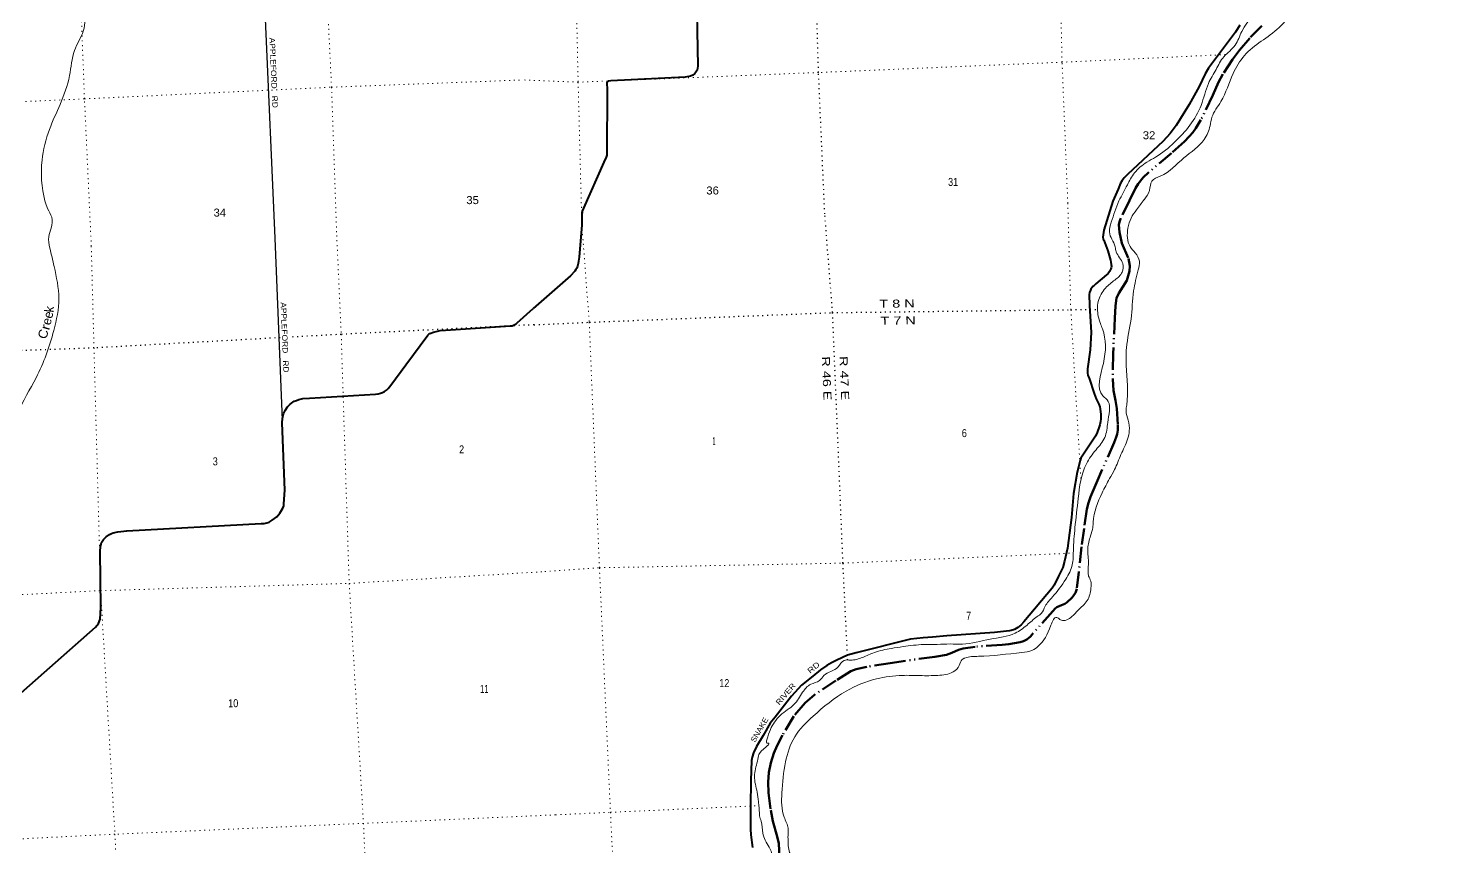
# Model space of a CAD drawing. Header units: feet. Extents: x 757852 to 1040949, y -536576 to -344549.
# Drawn here: x 1005393 to 1036220, y -494683 to -476782 of the extents above; entities that cross this region are included whole.
import ezdxf
from ezdxf.enums import TextEntityAlignment as Align

# ---------------------------------------------------------------- set-up
doc = ezdxf.new("R2010")
doc.units = ezdxf.units.FT
doc.header["$LTSCALE"] = 70
doc.linetypes.add('DASH_DOUBLE_DOT', pattern=[9.2, 5, -1.2, 0.3, -1.2, 0.3, -1.2])
doc.linetypes.add('DOTTED', pattern=[1.5, 0.3, -1.2])
for name, color, linetype, lineweight in [('10', 7, 'DASH_DOUBLE_DOT', 70), ('26', 7, 'Continuous', 40), ('29', 7, 'Continuous', 25), ('39', 7, 'Continuous', 13), ('6', 7, 'DOTTED', 25), ('7', 7, 'DOTTED', 13)]:
    doc.layers.add(name, color=color, linetype=linetype, lineweight=lineweight)
for name, color, linetype in [('27', 7, 'Continuous'), ('30', 7, 'Continuous'), ('41', 7, 'Continuous')]:
    doc.layers.add(name, color=color, linetype=linetype)

msp = doc.modelspace()

# ---------------------------------------------------------------- linework, layer by layer
at = {"layer": '10'}
for points in [[(1032371.53, -476731.3), (1032107.9, -477002.43), (1031883.27, -477260.03), (1031728.84, -477463.61), (1031517.19, -477789.17), (1031425.21, -477961.85), (1031300.28, -478249.81), (1031037.92, -478789.53), (1030929.31, -478969.41), (1030863, -479060.26), (1030782.65, -479154.2), (1030678.18, -479261.54), (1030394.6, -479516.5), (1029890.3, -479939.49), (1029773.67, -480050.41), (1029667.76, -480182.21), (1029609.03, -480283.06), (1029476.69, -480547.53)], [(1029475.06, -480549.55), (1029281.55, -480947.78), (1029257.86, -481014.49), (1029248.1, -481080.12), (1029257.62, -481241.4), (1029306.48, -481484.96), (1029454.24, -481818.19), (1029487.15, -481977.29), (1029476.66, -482094.29), (1029416.09, -482299.91), (1029244.91, -482573.84), (1029196.9, -482682.79), (1029172.09, -482852.58), (1029155.61, -483124.33), (1029118.59, -483906.38), (1029115.57, -484455.73), (1029128.08, -484705.35), (1029174.85, -484923.08), (1029198.45, -485099.92), (1029224.81, -485460.88), (1029222.34, -485574.99), (1029210.28, -485656.56), (1029189.03, -485727.4), (1029140.57, -485841.3), (1028754.91, -486723.91), (1028622.45, -487033.65), (1028578.09, -487161.93), (1028546.23, -487300.09), (1028485.1, -487725.47), (1028430.03, -488124.84), (1028369.9, -488674.03), (1028325.95, -489044.16), (1028297.75, -489127.39), (1028224.19, -489231.43), (1028106.79, -489342.48), (1028063.71, -489370.25), (1027988.85, -489400.41), (1027889.19, -489442.63), (1027854.65, -489469.66), (1027802.27, -489529.42), (1027309.31, -490081.03), (1027235.46, -490150.06), (1027162.74, -490184.88), (1027086.65, -490204.91), (1026837.96, -490249.02), (1026693.99, -490264.95), (1026102.37, -490308.06), (1025842.83, -490347.75), (1025738.28, -490374.93), (1025592.85, -490440.31), (1025472.25, -490487.57), (1025219.77, -490525.76), (1024244.11, -490665.35), (1023735.93, -490746.94), (1023498.05, -490796.37), (1023380.97, -490844.63), (1023053.64, -491048.16), (1022589.14, -491359.45), (1022385.73, -491533.2), (1022135.18, -491828.6), (1021885.45, -492244.93), (1021771.18, -492469.88), (1021701.7, -492634.68), (1021635.77, -492843.41), (1021592.41, -493058.93), (1021574.6, -493268.25), (1021584.57, -493503.56), (1021631.65, -493878.5), (1021676.51, -494125.56), (1021772.99, -494456.99), (1021807.48, -494608.93), (1021824.33, -494921.13)]]:
    msp.add_lwpolyline(points, dxfattribs=at)
at = {"layer": '26'}
for points in [[(1019965.96, -473755.22), (1020035.09, -477609.2), (1020019.28, -477699.85), (1019996.33, -477743.22), (1019972.31, -477774.02), (1019930.04, -477809.55), (1019875.85, -477833.52), (1019761.92, -477851.43), (1018135.04, -477930.59), (1018077.66, -477943.5), (1018054.71, -477958.81), (1018048.21, -477977.71), (1018052.99, -478120.16), (1018049.9, -479524.2), (1018044.51, -479561.03), (1018034.31, -479601.85), (1017983.91, -479713.22), (1017535.51, -480720.6), (1017510.98, -480782.47), (1017505.88, -480809.26), (1017503.56, -480846.2), (1017503.11, -480952.67), (1017500.92, -481079.83)], [(1031894.26, -476719.83), (1031792.74, -476867.87), (1031206.33, -477654.96), (1031129.39, -477780.5), (1031004.78, -478055.45), (1030785.04, -478452.54), (1030499.01, -478910.11), (1030367.04, -479084.19), (1030217.16, -479253.06), (1029431.84, -479980.6), (1029361.19, -480054.93), (1029317.84, -480111.06), (1029283.57, -480172.41), (1029231.68, -480302.71), (1029116.71, -480564.7)], [(1029116.71, -480564.7), (1028918.25, -481201.68), (1028907.5, -481251.51), (1028900.04, -481303.7), (1028898.18, -481352.17), (1028903.77, -481393.19), (1028915.36, -481420.73), (1029003.16, -481652.88), (1029062.13, -481857.38), (1029069.12, -481896.06), (1029076.57, -481951.98), (1029081.23, -481989.27), (1029078.44, -482021.89), (1029071.92, -482045.19), (1029064.46, -482061.97), (1029049.56, -482090.87), (1029042.11, -482102.05), (1029007.64, -482146.79), (1028974.57, -482178.02), (1028743.85, -482374.49), (1028702.56, -482407.32), (1028685.8, -482423.16), (1028655.06, -482457.65), (1028632.7, -482490.28), (1028623.38, -482510.78), (1028605.53, -482561.82), (1028599.16, -482603.99), (1028600.86, -482849.23), (1028636.11, -483438.65), (1028616.34, -483816.94), (1028561.62, -484230.53), (1028559.57, -484280.39), (1028562.36, -484327.93), (1028569.82, -484367.08), (1028580.06, -484408.09), (1028592.46, -484438.43), (1028707.64, -484772.13), (1028750.77, -484885.15)], [(1017500.92, -481079.83), (1017443.98, -481788.78), (1017430.96, -481877.9), (1017419.78, -481924.5), (1017405.81, -481988.82), (1017392.77, -482027.97), (1017370.41, -482061.52), (1017344.33, -482096.94), (1017254.81, -482200.76), (1016439.18, -482914.35)], [(1013651.54, -484144.49), (1014129.25, -483493.6), (1014152.51, -483472.85), (1014179.65, -483457), (1014257.47, -483427.03), (1014313.1, -483414), (1014405.83, -483395.9), (1014520.95, -483384.01), (1015936.94, -483294.14), (1015976.67, -483288.39), (1016017.38, -483272.55), (1016062.62, -483249.92), (1016087.28, -483228.82), (1016439.18, -482914.35)], [(1005172.26, -491374.8), (1005425.52, -491147.36), (1006864.1, -489881.85), (1006927.14, -489797.32), (1006963.33, -489702.27), (1006981.95, -489448.1), (1006966.5, -488215.49), (1006974.65, -488120.3), (1006987.09, -488058.07), (1006998.4, -488028.65), (1007039.12, -487963.02), (1007100.18, -487901.91), (1007173.06, -487853.06), (1007215.54, -487831.75), (1007250.59, -487817.04), (1007353.81, -487796.76), (1007549.67, -487772.09), (1010490.86, -487616.78), (1010552.84, -487611.08), (1010613.91, -487599.77), (1010661.41, -487581.66), (1010731.21, -487542.41), (1010828.78, -487468.5), (1010892.61, -487388.36), (1010962.23, -487276.13), (1010980.32, -487226.34), (1010986.02, -487182.37), (1011002.01, -486882.59), (1011002.01, -486882.59), (1010944.43, -485412.41), (1010952.04, -485317.34), (1010963.35, -485278.87), (1010979.19, -485213.24), (1011010.85, -485140.81), (1011062.87, -485059.34), (1011123.3, -485002.71), (1011209.89, -484941.65), (1011259.65, -484921.28), (1011314.52, -484899.87), (1011397.62, -484882.81), (1011546.34, -484869.97), (1012988.59, -484785.23), (1013045.36, -484777.58), (1013097.38, -484766.26), (1013142.61, -484750.42), (1013185.38, -484728.4), (1013230.82, -484696.1), (1013267.01, -484662.15), (1013325.2, -484589.13), (1013651.54, -484144.49)], [(1028750.77, -484885.15), (1028809.22, -485006.5), (1028825.98, -485058.7), (1028834.83, -485105.43), (1028848.34, -485232.07), (1028850.2, -485321.55), (1028844.61, -485379.34), (1028829.71, -485453.91), (1028813.65, -485501.85), (1028770.09, -485619.83), (1028730.97, -485705.58), (1028689.97, -485769.05), (1028443.4, -486142.73), (1028415.17, -486187.48), (1028396.54, -486235.95), (1028334.48, -486493.82), (1028253.41, -486960.5), (1028208.23, -487482.25), (1028121.67, -488149.99), (1028059.32, -488433.86), (1028018.34, -488575.54), (1027925.02, -488763.08), (1027828.3, -488963.3), (1027787.31, -489030.41), (1027165.33, -489764.25), (1027105.43, -489828.29), (1027034.63, -489884.22), (1026961.97, -489930.82), (1026887.45, -489953.19), (1026853.92, -489960.65), (1026525.14, -490000.17), (1025484.4, -490070.45), (1025166.46, -490100.96), (1024966.36, -490115.56), (1024825.03, -490126.56), (1024690.89, -490145.2), (1023496.67, -490441.6), (1023312.22, -490495.67), (1023198.58, -490542.27), (1023064.44, -490605.65), (1022958.97, -490657.11), (1022855.08, -490717.84), (1022716.7, -490815.92), (1022549.49, -490948.61), (1022307.33, -491150.54), (1022231.65, -491230.16), (1022083.36, -491389.22), (1021883.21, -491648.88), (1021725.12, -491844.9), (1021622.42, -491981.44), (1021463.43, -492247.2), (1021320.6, -492492.24), (1021253.53, -492630.19), (1021223.72, -492719.67), (1021210.58, -492797.85), (1021198.85, -493238.16), (1021190.85, -493792.84), (1021191.17, -494295.02), (1021195.78, -494421.7), (1021231.17, -494699.47)]]:
    msp.add_lwpolyline(points, dxfattribs=at)
at = {"layer": '29'}
msp.add_line((1010787.69, -481374.87), (1010945.21, -485354.03), dxfattribs=at)
msp.add_lwpolyline([(1010564.47, -476464.82), (1010573.95, -476574.6), (1010787.69, -481374.87)], dxfattribs=at)
at = {"layer": '39'}
for points in [[(1029795.6, -480536.22), (1029911.93, -480331.81), (1029969.77, -480124.36), (1030151.56, -480020.87), (1030666.19, -479619.73), (1031114.21, -479213.97), (1031239.9, -478916.85), (1031280.6, -478728.32), (1031476.38, -478385.54), (1031745.11, -477776.39), (1031990.5, -477380.95), (1032747.85, -476768.96), (1033077.24, -476285.03), (1033184.37, -475820.46), (1033286.67, -475498.47), (1033248.73, -475029.26), (1033170.25, -474672.38), (1033223.4, -474056.18), (1033164.76, -473812.56), (1033078.97, -473786.86), (1032994.04, -473975.64), (1032899.8, -474060.64), (1032785.9, -473837.89), (1032780.67, -473379.03), (1032747.48, -472805.32), (1032790.74, -471638.28), (1032843.15, -470967.99), (1032759.35, -470308.64), (1033111.42, -469835.59), (1033293.19, -469692), (1033241.3, -469502.17), (1033296.15, -469314.93), (1033406.25, -469265.21), (1033460.88, -469350.64), (1033607.68, -469112.6), (1033888.09, -468733.42), (1034145.97, -468543.85), (1034404.81, -468452.47), (1034557.12, -468362.51), (1034791.92, -468312.45), (1035484.53, -467653.63), (1035582.11, -467476.24), (1035775.33, -467360.13), (1035892.16, -467007.33), (1035897, -466746.45), (1035972.29, -466684.47), (1035994.38, -466565.06), (1036080.89, -466328.08), (1036129.86, -465906.57), (1036195.16, -465608.52), (1036145.09, -465137.92), (1035977.73, -464773.54), (1035873.26, -464261.61), (1035753.33, -463880.78), (1035600.05, -463279.1), (1035465.25, -463159.67), (1035186.47, -463135.78), (1034795.22, -462640.46), (1034610.04, -462479.49), (1034295.82, -462272.96), (1034199.47, -462197.67), (1033865.52, -462314.94), (1033459.51, -462399.78), (1033171.23, -462426.5), (1032941.49, -462378.07), (1032692.72, -462232.36), (1032587.71, -462105.39), (1032106.15, -461574.58), (1032022.42, -461312.19), (1031611.03, -460697.61), (1031283.42, -460108.83), (1031248.15, -459731.71), (1031067.08, -459414.14), (1030760.14, -458836.34), (1030687.8, -458521.25), (1030495.22, -458254.39), (1030249.58, -458130.57), (1030089.64, -458070.56), (1030030.14, -458047.53), (1029792.15, -457678.73), (1029520.93, -457407.86), (1029227.27, -456893.53), (1029163.93, -456834.61), (1028900.99, -456647.52), (1028408.18, -455934.84), (1028007.93, -455618.42), (1027432.67, -455064.31), (1027127.77, -454843.27), (1026739.68, -454568.33), (1025919.39, -453902.42), (1025404.09, -453459.53)], [(1013912.32, -461746.31), (1013787.3, -461907.11), (1013736.34, -462067.05), (1013847.89, -462244.33), (1013926.44, -462474.72), (1013816.89, -462710.58), (1013670.88, -463027.73), (1013597.23, -463256.53), (1013537.2, -463464.87), (1013408.73, -463550.85), (1013203.46, -463703.24), (1012908.27, -464070.86), (1012647.4, -464453.53), (1012465.91, -464593.19), (1012324.23, -464823.96), (1012086.87, -465179.87), (1011728.96, -465410.92), (1011426.52, -465714.56), (1011348.29, -465913.4), (1011189.26, -465972.18), (1011024.38, -466039.15), (1010832.87, -466074.81), (1010691.79, -466233.35), (1010620.59, -466381.85), (1010463.19, -466524.82), (1010355.81, -466666.35), (1010249.7, -466769.72), (1010026.99, -466848.4), (1009976.23, -467018.37), (1009875.85, -467107.53), (1009761.26, -467187.08), (1009580.86, -467382.88), (1009444.23, -467667.66), (1009210.49, -467796.81), (1009122.23, -467891.65), (1009116.11, -468092.4), (1008922.29, -468318.68), (1008799.25, -468478.71), (1008643.51, -468603.58), (1008486.5, -468766.6), (1008315.58, -469038.35), (1008133.23, -469340.51), (1007899.31, -469563.93), (1007744.59, -469638.63), (1007554.98, -469772.51), (1007486.54, -470063.34), (1007444.25, -470257.13), (1007351.72, -470544.64), (1007245.14, -470623.96), (1007160, -470879.17), (1006938.55, -471332.9), (1006872.75, -471760.05), (1006891.5, -472004.21), (1007028.84, -472375.31), (1007052.15, -472751.73), (1006983.66, -473349.45), (1006912.25, -474003.41), (1006903.35, -474370.74), (1006768.91, -475387.58), (1006793.43, -475826.15), (1006769.77, -476258.09), (1006641.59, -476462.39), (1006636.19, -476596.94), (1006596.95, -476844.8), (1006407.01, -477271.54), (1006295.52, -477820.36), (1006091.46, -478448.09), (1005857.83, -478996.46), (1005694.69, -479669.13), (1005757.89, -480553.87), (1005817.3, -480726.65), (1005909.08, -480916.54), (1005895.62, -481151.61), (1005841.24, -481341.74), (1005866.95, -481590.18)], [(1032491.9, -470586.91), (1032469.87, -471379.97), (1032455.12, -472276.9), (1032479.3, -473029.5), (1032507.98, -473910.19), (1032506.55, -474317.26), (1032611.87, -474608.61), (1032758.43, -474761.53), (1032875.07, -474879.89), (1032924.17, -475093.92), (1032868.52, -475581.93), (1032709.26, -475930.88), (1032487.27, -476205.17), (1031931.8, -476851.98), (1031789.83, -477152.6), (1031541.23, -477405.85), (1031370.28, -477683.22), (1031204.87, -477990.38), (1031044.2, -478469.71), (1030461.73, -479277.29), (1030045.86, -479603.23), (1029860.25, -479710.92), (1029584.65, -479947.51), (1029430.95, -480207.96), (1029245.71, -480560.24)], [(1029245.71, -480560.24), (1029076.36, -481025.71), (1029037.88, -481238.58), (1029163.08, -481560.64), (1029188.35, -481674.1), (1029332.67, -481930.95), (1029317.05, -482116.64), (1029158.19, -482288.73), (1028953.32, -482464.91), (1028793.95, -482757.66), (1028794.68, -483081.34), (1028840.2, -483242.14), (1028885.61, -483356.7), (1028906.15, -484113.8), (1028896.42, -484824.01), (1029012.45, -484945.42), (1029037.93, -485151.37), (1029003.29, -485404.28), (1028935.96, -485733.06), (1028745.33, -486001.09), (1028534.3, -486306.23), (1028356.02, -487064.31), (1028284.86, -487704.92), (1028249.93, -488215.21), (1028227.42, -488513.81), (1028085.1, -488827.91), (1027791.63, -489219.23), (1027634.15, -489421.41), (1027549, -489580.09), (1027459.72, -489648.49), (1027237.18, -489833.51), (1026978.09, -490010.14), (1026431.7, -490141.5), (1025821.97, -490249.59), (1025552.72, -490247.73), (1025273.9, -490256.36), (1024978.77, -490259.69), (1024528.85, -490304.23), (1024269.63, -490346.15), (1023899.99, -490433.3), (1023643.8, -490541.43), (1023373.29, -490599.95), (1023235.07, -490608.23), (1023102.99, -490750.95), (1022796.16, -490937.79), (1022694.78, -491048.96), (1022509.56, -491127.73), (1022328.84, -491304.83), (1022140.12, -491570.76), (1021839.68, -491809.58), (1021624.74, -492116.92), (1021546.62, -492341.64), (1021547.92, -492413.96), (1021588.38, -492420.17), (1021529.63, -492497.23), (1021374.41, -492661.11), (1021339.01, -492809.49), (1021275.78, -493140.1), (1021333.83, -493487.33), (1021363.51, -493697.1), (1021377.21, -493821.15), (1021402.34, -494063.3), (1021423.13, -494122.68), (1021459.11, -494382.43), (1021595.78, -494691.91), (1021651.4, -494810.03), (1021591.52, -495082.18), (1021600.5, -495234.58), (1021632.32, -495315.58), (1021743.34, -495766.96), (1022006.07, -496505.03), (1022171.38, -496913.74), (1022231.39, -497083.94), (1022211.75, -497225.58), (1021877.71, -497520.22), (1021428.39, -497837.56), (1021152.27, -497953.26), (1020603.19, -498245.59), (1020295.71, -498418.38), (1019989.75, -498755.98), (1019893.45, -499110.21), (1019903.55, -499375.16), (1020105.81, -499625.37), (1020405.79, -499684.14), (1020904.16, -499864.61), (1021052.19, -500026.79), (1021090.78, -500212.04), (1021117.37, -500442.06), (1021187.88, -500710.3), (1021302.07, -501087.95), (1021365.8, -501381.68)], [(1029799.64, -480529.13), (1029630.37, -480753.26), (1029512.06, -480933.56), (1029443.79, -481153.81), (1029492.38, -481557.76), (1029605.04, -481693.4), (1029693.93, -481880.38), (1029668.29, -482066.53), (1029568.84, -482527.47), (1029510.61, -483143.37), (1029410.84, -483773.22), (1029406.3, -484157.46), (1029415.94, -485027.65), (1029403.31, -485146.86), (1029449.02, -485355.9), (1029473.51, -485584.01), (1029437.66, -485766.6), (1029290.42, -486105.04), (1029150.84, -486435.1), (1029043.28, -486630.99), (1028876.81, -486944.17), (1028683.1, -487584.31), (1028676.3, -487699.23), (1028626.42, -487882.45), (1028564.82, -488160.71), (1028580.5, -488503.83), (1028584.31, -488763.03), (1028629.45, -488871.57), (1028634.5, -489026.17), (1028554.49, -489297.22), (1028347.44, -489513.71), (1028219.01, -489648.22), (1027987.68, -489729.09), (1027923.43, -489685.76), (1027886.43, -489667.33), (1027759.56, -489835.95), (1027479.41, -490299.06), (1027354.7, -490383.13), (1027124, -490433.81), (1026175.68, -490517.05), (1025878.1, -490554.68), (1025815.42, -490589.69), (1025754.95, -490717.1), (1025618.87, -490860), (1025288.86, -490935.29), (1024897.33, -490938.98), (1024511.45, -490934.37), (1023946.36, -491008.26), (1023279.73, -491277.77), (1022559.61, -491827.19), (1022156.45, -492279.79), (1021954.51, -492827.81), (1021874.98, -493505), (1021925.35, -494035.55), (1022012.8, -494278.9), (1022010.47, -494403.66), (1022010.6, -494538.37), (1022016.28, -494662.78), (1022044.84, -494804.24), (1022156.86, -494925.83), (1022273.19, -495141.73), (1022200.2, -495126.95), (1022091.1, -495025.33), (1022036.26, -495055.97), (1022000.98, -495294.83), (1022081.51, -495562.62), (1022310.78, -495920.17), (1022484.58, -496075.15), (1022537.76, -496271.8), (1022700.46, -496755.02), (1023133.58, -497221.96), (1023946.59, -497738.01), (1024512.66, -497905.36), (1025014.51, -498117.84), (1025410.53, -498212.47), (1025780.96, -498318.32), (1026625.75, -498475.03), (1026828.48, -498427.63), (1026874.91, -498300.86), (1026900.03, -498191.14), (1027083.06, -498108.45), (1027224.38, -498124.15), (1027335.91, -498103.01), (1027508.39, -498097.19), (1027609.17, -498104.68), (1027678.37, -498256.37), (1027763.14, -498353.06), (1027925.22, -498295.44), (1028194.22, -498379.74), (1028416.05, -498530.54), (1028578.47, -498700.11)], [(1005866.95, -481590.18), (1005959.62, -481996.02), (1006063.64, -482694.39), (1005952.12, -483394.99), (1005565.58, -484427.19), (1005166.35, -485201.02), (1005017.65, -485573.95), (1004866.01, -485843.82), (1004689.65, -486248.72), (1004543.45, -486936.6), (1004599.83, -487536.46), (1004662.72, -487969.51), (1004513.5, -488687.6), (1004172.14, -489144.16), (1003689.49, -489413.49), (1003319.14, -489726.67), (1003063.84, -490105.68), (1002872.61, -490592.61), (1002594.78, -491020.65), (1002425.06, -491127.49), (1002308.08, -491244.34)]]:
    msp.add_spline(points, degree=3, dxfattribs=at)
at = {"layer": '6'}
for points in [[(1022813.9, -480844.94), (1022676.62, -477751.36), (1022522.19, -472458.32), (1022387.26, -467074.06), (1022107.43, -461767.36), (1021859.06, -456565.32), (1021726.74, -452494.35)], [(1023315.06, -490601.77), (1023212.12, -488479.96), (1022983.82, -483001.14), (1022813.9, -480844.94)], [(1016454.74, -483267.73), (1017670.37, -483212.04), (1022973.8, -483001.6), (1028193.54, -482937.71), (1028775.88, -482931.47)], [(1016454.74, -483267.73), (1012237.94, -483477.31), (1011125.13, -483538.52)], [(1010901.69, -483550.81), (1006831.35, -483774.69), (1001459.7, -483972.41), (997439.02, -484124.9)]]:
    msp.add_lwpolyline(points, dxfattribs=at)
at = {"layer": '7'}
for points in [[(1006772.41, -481550.4), (1006623.71, -478328.32), (1006422.57, -473014.73), (1006233.4, -467698.79), (1006017.07, -462427.76), (1005784.62, -457151.19), (1005581.17, -451821.62), (1005354.81, -446446.58), (1005146.72, -440980.75), (1004940.48, -435888.83)], [(1011006.87, -451609.79), (1011168.18, -456934.57), (1011385.11, -462133.37), (1011588.91, -467337.19), (1011763.04, -472603.06), (1012026.55, -478073.03), (1012140.23, -481315.59)], [(1016427.35, -451440.98), (1016618.94, -456792.27), (1016785.66, -462010.5), (1017129.99, -467319.93), (1017300.02, -472682.35), (1017419.64, -477963.13), (1017500.92, -481079.83)], [(1028127.82, -480608.79), (1028003.32, -477526.01), (1027879.97, -472211.33), (1027736.7, -466821.49), (1027436.48, -461469.72), (1027444.85, -456174.4), (1027447.59, -455704.93)], [(1031576.95, -477360.22), (1028003.32, -477526.01), (1022676.62, -477751.36), (1017419.64, -477963.13), (1016218.94, -477913.89)], [(984481.87, -479294.93), (985112.51, -479275.89), (990396.42, -479054.63), (995869.84, -478825.37), (1001244.62, -478568.88), (1006623.71, -478328.32), (1012026.55, -478073.03), (1016218.94, -477913.89)], [(1028127.82, -480608.79), (1028193.54, -482937.71), (1028412.97, -486629.01)], [(1017500.92, -481079.83), (1017662.35, -483212.4), (1017885.79, -488584.87), (1018125.99, -493928.43), (1018394.07, -499266.7), (1018529.74, -503802.19)], [(1012140.23, -481315.59), (1012237.94, -483477.31), (1012412.48, -488922.86), (1012725.48, -494170.46), (1012962.94, -499569.45), (1013038.66, -504654.64)], [(1006772.41, -481550.4), (1006831.35, -483774.69), (1006977.17, -489084.89), (1007288.63, -494406.8), (1007543.6, -499847.26), (1007743.57, -505269.76), (1007922.22, -510118.95)], [(1016692.48, -488664.93), (1017885.61, -488580.86), (1023212.12, -488479.96), (1028246.75, -488260.12)], [(984942.39, -490088.38), (985385.8, -490066.19), (990813.6, -489790.26), (996220.27, -489555.08), (1001591.84, -489355.37), (1006975.44, -489080.93), (1012412.48, -488922.86), (1016692.48, -488664.93)], [(1016926.74, -493983.76), (1018125.99, -493928.43), (1021373.2, -493784.25)], [(1016926.74, -493983.76), (1012725.48, -494170.46), (1007288.63, -494406.8), (1001864.99, -494676.74), (996484.97, -494924.94), (991028.6, -495240.28), (985643.47, -495456.57), (985174.75, -495534.09)]]:
    msp.add_lwpolyline(points, dxfattribs=at)

# ---------------------------------------------------------------- texts
at = {"layer": '27'}
for s, rotation, width, p in [('RD', 39.824, 1.25, (1022495.58, -490902.42)), ('RIVER', 49.374, 1.15, (1021820.22, -491594.93)), ('SNAKE', 59.763, 1.1, (1021285.78, -492412.98))]:
    msp.add_text(s, height=120, rotation=rotation, dxfattribs=dict(at, width=width)).set_placement(p)
at = {"layer": '30', "width": 1.15}
for rotation, p in [(272.55, (1010666.55, -476991.05)), (272.267, (1010913.25, -482777.05))]:
    msp.add_text('APPLEFORD   RD', height=120, rotation=rotation, dxfattribs=at).set_placement(p)
at = {"layer": '41'}
for s, rotation, p in [('k', 83.795, (1005953.82, -482938.93)), ('e', 76.757, (1005930.52, -483072.01)), ('e', 76.757, (1005895.84, -483215.96))]:
    msp.add_text(s, height=200, rotation=rotation, dxfattribs=at).set_placement(p, align=Align.CENTER)
for s, rotation, width, p in [('C', 72.354, 1.05, (1005814.47, -483500.12)), ('r', 74.033, 1.25, (1005864.74, -483346.08))]:
    msp.add_text(s, height=200, rotation=rotation, dxfattribs=dict(at, width=width)).set_placement(p, align=Align.CENTER)
at = {"layer": '6', "width": 1.35}
for s, rotation, p in [('T 8 N', 0.701, (1024394.65, -482891.6)), ('T 7 N', 0.701, (1024418.13, -483262)), ('R 46 E', 272.386, (1022768.73, -484444.56)), ('R 47 E', 272.386, (1023154.59, -484438.17))]:
    msp.add_text(s, height=175, rotation=rotation, dxfattribs=at).set_placement(p, align=Align.CENTER)
at = {"layer": '7'}
for s, width, p in [('32', 1.05, (1029768.87, -479210.91)), ('36', 1.05, (1020223.59, -480418.56)), ('31', 0.85, (1025509.99, -480231.35)), ('35', 1.05, (1014975.2, -480629.01)), ('34', 1.05, (1009446.58, -480901.99)), ('1', 0.4, (1020357.19, -485899.63)), ('6', 0.85, (1025809.68, -485724.16)), ('2', 0.85, (1014815.84, -486079.61)), ('3', 0.85, (1009428.24, -486342.15)), ('7', 0.85, (1025906.21, -489715.9)), ('12', 0.85, (1020505.1, -491191.37)), ('11', 0.65, (1015275.62, -491317.57)), ('10', 0.85, (1009766.14, -491630.27))]:
    msp.add_text(s, height=175, dxfattribs=dict(at, width=width)).set_placement(p)

doc.saveas('drawing.dxf')
